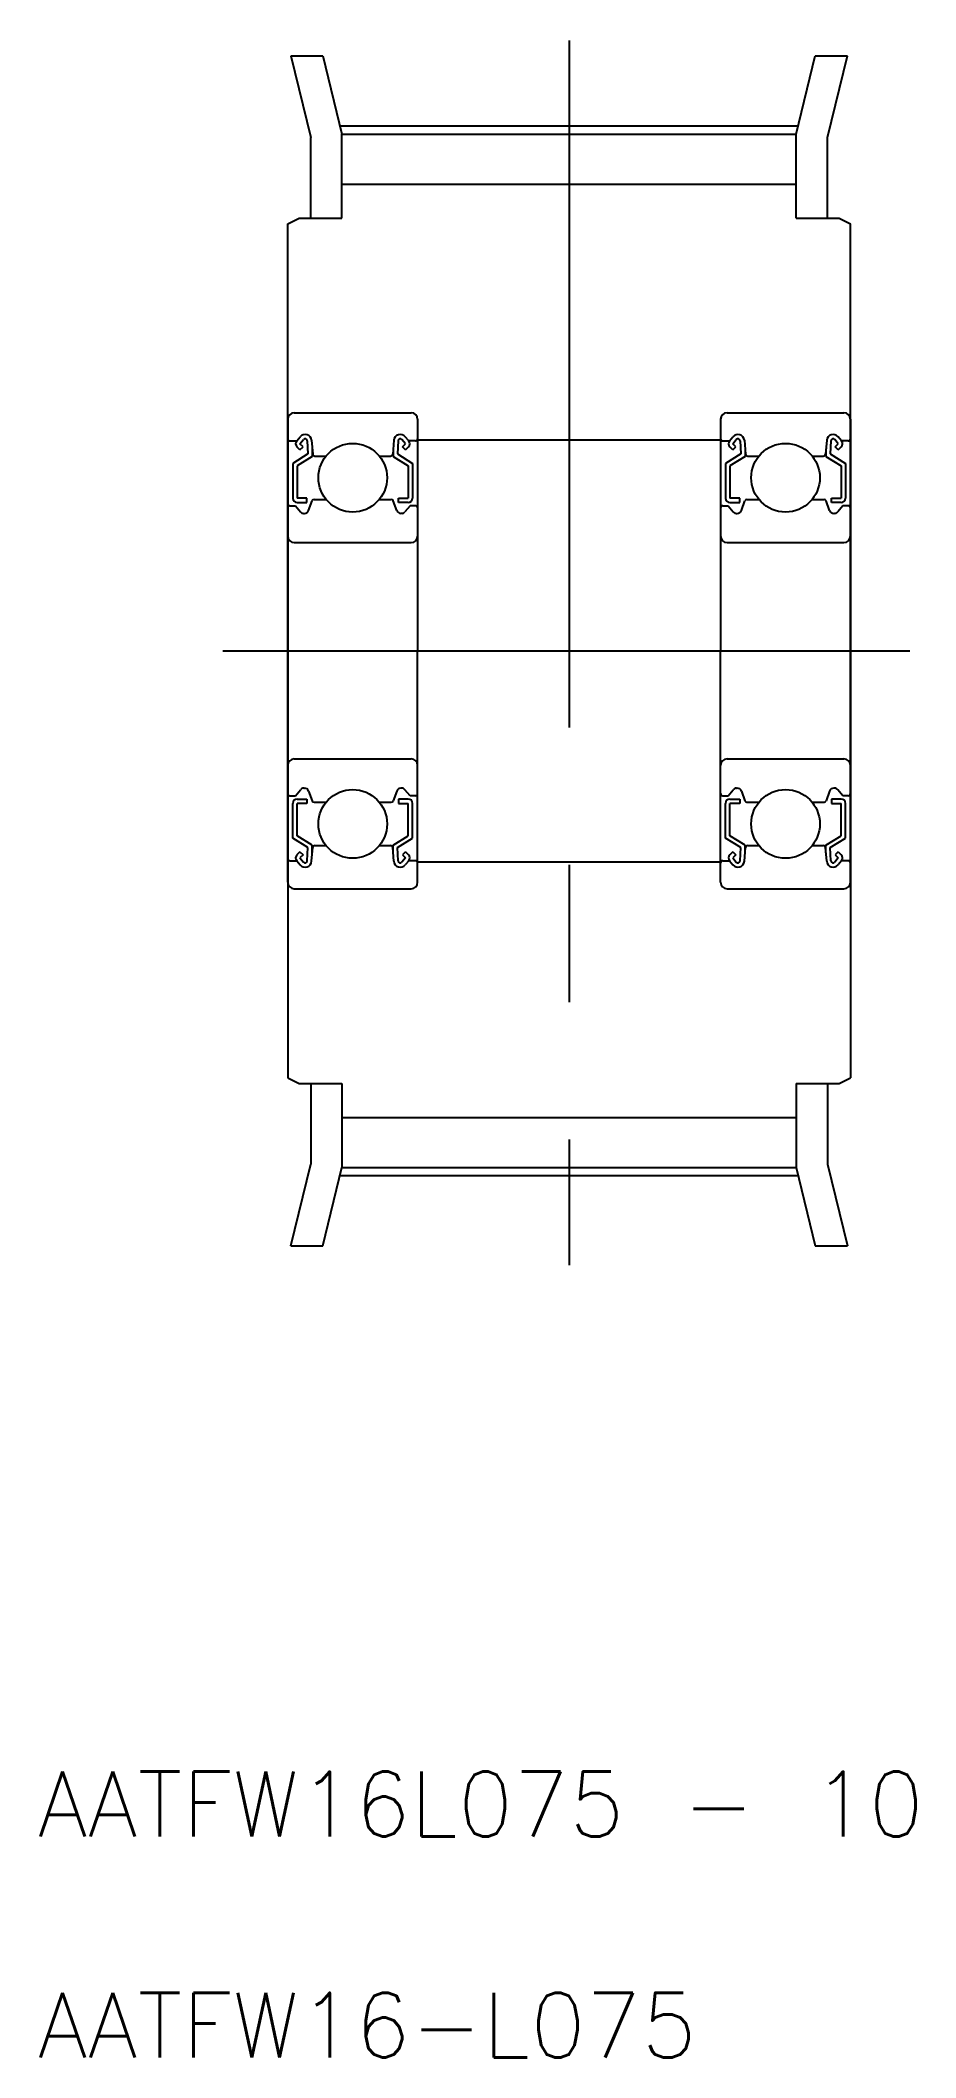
# Model space of a CAD drawing. Extents: x 22 to 62.4, y 0.3 to 93.5.
import ezdxf
from ezdxf.enums import TextEntityAlignment as Align

# ---------------------------------------------------------------- set-up
doc = ezdxf.new("R2010")
doc.units = 0
doc.linetypes.add('CENTER', pattern=[50.8, 31.75, -6.35, 6.35, -6.35])
doc.layers.get('0').update_dxf_attribs({"linetype": 'CONTINUOUS'})
doc.layers.add('CENTER', color=1, linetype='CONTINUOUS')
doc.styles.get("Standard").update_dxf_attribs({"font": 'txt.shx', "bigfont": 'bigfont.shx'})

msp = doc.modelspace()

# ---------------------------------------------------------------- linework, layer by layer
at = {"color": 7, "linetype": 'CONTINUOUS'}
for p, q in [((33.55, 92.834), (34.475, 89.057)), ((33.55, 92.834), (35.04, 92.834)), ((35.04, 92.834), (35.915, 89.206)), ((56.915, 89.206), (57.789, 92.834)), ((57.789, 92.834), (59.28, 92.834)), ((58.355, 89.057), (59.28, 92.834)), ((34.475, 85.334), (34.475, 89.057)), ((35.914, 89.209), (56.915, 89.209)), ((35.915, 85.334), (35.915, 89.206)), ((56.915, 85.334), (56.915, 89.206)), ((58.355, 85.334), (58.355, 89.057)), ((35.915, 86.904), (56.915, 86.904)), ((33.415, 85.064), (33.935, 85.334)), ((33.415, 65.334), (33.415, 85.064)), ((33.935, 85.334), (35.915, 85.334)), ((56.915, 85.334), (58.895, 85.334)), ((58.895, 85.334), (59.415, 85.064)), ((59.415, 65.334), (59.415, 85.064)), ((33.415, 76.034), (33.415, 65.334)), ((33.715, 76.334), (39.115, 76.334)), ((39.415, 76.034), (39.415, 65.334)), ((53.415, 76.034), (53.415, 65.334)), ((53.715, 76.334), (59.115, 76.334)), ((59.415, 76.034), (59.415, 65.334)), ((33.515, 75.034), (33.825, 75.034)), ((33.825, 75.034), (33.987, 75.227)), ((33.978, 74.623), (33.837, 74.764)), ((33.978, 74.905), (34.141, 75.099)), ((34.12, 74.764), (33.978, 74.905)), ((33.978, 74.623), (34.12, 74.764)), ((34.314, 75.044), (34.347, 74.432)), ((34.513, 75.062), (34.568, 74.425)), ((34.547, 74.668), (34.547, 74.321)), ((38.317, 75.062), (38.262, 74.425)), ((38.283, 74.668), (38.283, 74.321)), ((38.516, 75.044), (38.483, 74.432)), ((38.852, 74.905), (38.689, 75.099)), ((38.71, 74.764), (38.852, 74.905)), ((38.852, 74.623), (38.71, 74.764)), ((39.005, 75.034), (38.843, 75.227)), ((38.852, 74.623), (38.993, 74.764)), ((39.315, 75.034), (39.005, 75.034)), ((39.415, 75.084), (53.415, 75.084)), ((53.515, 75.034), (53.825, 75.034)), ((53.825, 75.034), (53.987, 75.227)), ((53.978, 74.623), (53.837, 74.764)), ((53.978, 74.905), (54.141, 75.099)), ((54.12, 74.764), (53.978, 74.905)), ((53.978, 74.623), (54.12, 74.764)), ((54.314, 75.044), (54.347, 74.432)), ((54.513, 75.062), (54.568, 74.425)), ((54.547, 74.668), (54.547, 74.321)), ((58.317, 75.062), (58.262, 74.425)), ((58.283, 74.668), (58.283, 74.321)), ((58.516, 75.044), (58.483, 74.432)), ((58.852, 74.905), (58.689, 75.099)), ((58.71, 74.764), (58.852, 74.905)), ((58.852, 74.623), (58.71, 74.764)), ((59.005, 75.034), (58.843, 75.227)), ((58.852, 74.623), (58.993, 74.764)), ((59.315, 75.034), (59.005, 75.034)), ((34.347, 74.432), (33.647, 73.995)), ((33.647, 73.995), (33.647, 72.384)), ((34.547, 74.321), (33.847, 73.884)), ((33.847, 73.884), (33.847, 72.384)), ((34.668, 74.334), (35.182, 74.334)), ((37.648, 74.334), (38.162, 74.334)), ((38.283, 74.321), (38.983, 73.884)), ((38.483, 74.432), (39.183, 73.995)), ((38.983, 73.884), (38.983, 72.384)), ((39.183, 73.995), (39.183, 72.384)), ((54.347, 74.432), (53.647, 73.995)), ((53.647, 73.995), (53.647, 72.384)), ((54.547, 74.321), (53.847, 73.884)), ((53.847, 73.884), (53.847, 72.384)), ((54.668, 74.334), (55.182, 74.334)), ((57.648, 74.334), (58.162, 74.334)), ((58.283, 74.321), (58.983, 73.884)), ((58.483, 74.432), (59.183, 73.995)), ((58.983, 73.884), (58.983, 72.384)), ((59.183, 73.995), (59.183, 72.384)), ((33.515, 72.034), (33.765, 72.034)), ((33.765, 72.034), (33.999, 71.755)), ((34.297, 72.384), (33.847, 72.384)), ((33.847, 72.184), (34.297, 72.184)), ((34.297, 72.184), (34.297, 72.384)), ((34.376, 71.816), (34.54, 72.268)), ((34.634, 72.334), (35.182, 72.334)), ((37.648, 72.334), (38.196, 72.334)), ((38.454, 71.816), (38.29, 72.268)), ((38.533, 72.184), (38.533, 72.384)), ((38.533, 72.384), (38.983, 72.384)), ((38.983, 72.184), (38.533, 72.184)), ((39.065, 72.034), (38.831, 71.755)), ((39.315, 72.034), (39.065, 72.034)), ((53.515, 72.034), (53.765, 72.034)), ((53.765, 72.034), (53.999, 71.755)), ((54.297, 72.384), (53.847, 72.384)), ((53.847, 72.184), (54.297, 72.184)), ((54.297, 72.184), (54.297, 72.384)), ((54.376, 71.816), (54.54, 72.268)), ((54.634, 72.334), (55.182, 72.334)), ((57.648, 72.334), (58.196, 72.334)), ((58.454, 71.816), (58.29, 72.268)), ((58.533, 72.384), (58.983, 72.384)), ((58.533, 72.184), (58.533, 72.384)), ((58.983, 72.184), (58.533, 72.184)), ((59.065, 72.034), (58.831, 71.755)), ((59.315, 72.034), (59.065, 72.034)), ((34.152, 71.684), (34.188, 71.684)), ((38.678, 71.684), (38.642, 71.684)), ((54.152, 71.684), (54.188, 71.684)), ((58.678, 71.684), (58.642, 71.684)), ((33.715, 70.334), (39.115, 70.334)), ((53.715, 70.334), (59.115, 70.334)), ((33.415, 65.334), (33.415, 45.604)), ((33.415, 54.634), (33.415, 65.334)), ((39.415, 54.634), (39.415, 65.334)), ((53.415, 54.634), (53.415, 65.334)), ((59.415, 65.334), (59.415, 45.604)), ((59.415, 54.634), (59.415, 65.334)), ((33.715, 60.334), (39.115, 60.334)), ((53.715, 60.334), (59.115, 60.334)), ((33.765, 58.634), (33.999, 58.913)), ((34.152, 58.984), (34.188, 58.984)), ((34.376, 58.852), (34.54, 58.4)), ((38.454, 58.852), (38.29, 58.4)), ((38.678, 58.984), (38.642, 58.984)), ((39.065, 58.634), (38.831, 58.913)), ((53.765, 58.634), (53.999, 58.913)), ((54.152, 58.984), (54.188, 58.984)), ((54.376, 58.852), (54.54, 58.4)), ((58.454, 58.852), (58.29, 58.4)), ((58.678, 58.984), (58.642, 58.984)), ((59.065, 58.634), (58.831, 58.913)), ((33.515, 58.634), (33.765, 58.634)), ((33.647, 56.673), (33.647, 58.284)), ((33.847, 58.484), (34.297, 58.484)), ((33.847, 56.784), (33.847, 58.284)), ((34.297, 58.284), (33.847, 58.284)), ((34.297, 58.484), (34.297, 58.284)), ((34.634, 58.334), (35.182, 58.334)), ((37.648, 58.334), (38.196, 58.334)), ((38.983, 58.484), (38.533, 58.484)), ((38.533, 58.484), (38.533, 58.284)), ((38.533, 58.284), (38.983, 58.284)), ((38.983, 56.784), (38.983, 58.284)), ((39.315, 58.634), (39.065, 58.634)), ((39.183, 56.673), (39.183, 58.284)), ((53.515, 58.634), (53.765, 58.634)), ((53.647, 56.673), (53.647, 58.284)), ((53.847, 58.484), (54.297, 58.484)), ((54.297, 58.284), (53.847, 58.284)), ((53.847, 56.784), (53.847, 58.284)), ((54.297, 58.484), (54.297, 58.284)), ((54.634, 58.334), (55.182, 58.334)), ((57.648, 58.334), (58.196, 58.334)), ((58.533, 58.484), (58.533, 58.284)), ((58.983, 58.484), (58.533, 58.484)), ((58.533, 58.284), (58.983, 58.284)), ((58.983, 56.784), (58.983, 58.284)), ((59.315, 58.634), (59.065, 58.634)), ((59.183, 56.673), (59.183, 58.284)), ((34.347, 56.236), (33.647, 56.673)), ((33.978, 56.045), (33.837, 55.904)), ((34.547, 56.347), (33.847, 56.784)), ((33.978, 56.045), (34.12, 55.904)), ((34.314, 55.624), (34.347, 56.236)), ((34.513, 55.606), (34.568, 56.243)), ((34.547, 56), (34.547, 56.347)), ((34.668, 56.334), (35.182, 56.334)), ((37.648, 56.334), (38.162, 56.334)), ((38.317, 55.606), (38.262, 56.243)), ((38.283, 56.347), (38.983, 56.784)), ((38.283, 56), (38.283, 56.347)), ((38.483, 56.236), (39.183, 56.673)), ((38.516, 55.624), (38.483, 56.236)), ((38.852, 56.045), (38.71, 55.904)), ((38.852, 56.045), (38.993, 55.904)), ((54.347, 56.236), (53.647, 56.673)), ((53.978, 56.045), (53.837, 55.904)), ((54.547, 56.347), (53.847, 56.784)), ((53.978, 56.045), (54.12, 55.904)), ((54.314, 55.624), (54.347, 56.236)), ((54.513, 55.606), (54.568, 56.243)), ((54.547, 56), (54.547, 56.347)), ((54.668, 56.334), (55.182, 56.334)), ((57.648, 56.334), (58.162, 56.334)), ((58.317, 55.606), (58.262, 56.243)), ((58.283, 56.347), (58.983, 56.784)), ((58.283, 56), (58.283, 56.347)), ((58.483, 56.236), (59.183, 56.673)), ((58.516, 55.624), (58.483, 56.236)), ((58.852, 56.045), (58.71, 55.904)), ((58.852, 56.045), (58.993, 55.904)), ((33.515, 55.634), (33.825, 55.634)), ((33.825, 55.634), (33.987, 55.441)), ((34.12, 55.904), (33.978, 55.763)), ((33.978, 55.763), (34.141, 55.569)), ((38.852, 55.763), (38.689, 55.569)), ((38.71, 55.904), (38.852, 55.763)), ((39.005, 55.634), (38.843, 55.441)), ((39.315, 55.634), (39.005, 55.634)), ((39.415, 55.584), (53.415, 55.584)), ((53.515, 55.634), (53.825, 55.634)), ((53.825, 55.634), (53.987, 55.441)), ((54.12, 55.904), (53.978, 55.763)), ((53.978, 55.763), (54.141, 55.569)), ((58.852, 55.763), (58.689, 55.569)), ((58.71, 55.904), (58.852, 55.763)), ((59.005, 55.634), (58.843, 55.441)), ((59.315, 55.634), (59.005, 55.634)), ((33.715, 54.334), (39.115, 54.334)), ((53.715, 54.334), (59.115, 54.334)), ((33.415, 45.604), (33.935, 45.334)), ((33.935, 45.334), (35.915, 45.334)), ((34.475, 45.334), (34.475, 41.611)), ((35.915, 45.334), (35.915, 41.461)), ((56.915, 45.334), (58.895, 45.334)), ((56.915, 45.334), (56.915, 41.461)), ((58.355, 45.334), (58.355, 41.611)), ((58.895, 45.334), (59.415, 45.604)), ((35.915, 43.763), (56.915, 43.763)), ((33.55, 37.834), (34.475, 41.611)), ((35.04, 37.834), (35.915, 41.461)), ((35.914, 41.459), (56.915, 41.459)), ((56.915, 41.461), (57.789, 37.834)), ((58.355, 41.611), (59.28, 37.834)), ((33.55, 37.834), (35.04, 37.834)), ((57.789, 37.834), (59.28, 37.834))]:
    msp.add_line(p, q, dxfattribs=at)
for centre in [(36.415, 73.334), (56.415, 73.334), (36.415, 57.334), (56.415, 57.334)]:
    msp.add_circle(centre, 1.587, dxfattribs=at)
for centre, radius, start, end in [((33.715, 76.034), 0.3, 90, 180), ((39.115, 76.034), 0.3, 0, 90), ((53.715, 76.034), 0.3, 90, 180), ((59.115, 76.034), 0.3, 0, 90), ((33.515, 75.134), 0.1, 180.00005, 270.00003), ((33.978, 74.905), 0.2, 139.86482, 225.00006), ((34.216, 75.036), 0.298, 5.00049, 140.17136), ((34.216, 75.036), 0.0983, 4.66455, 139.97394), ((38.614, 75.036), 0.298, 39.82861, 174.99974), ((38.614, 75.036), 0.0983, 40.02637, 175.33574), ((38.852, 74.905), 0.2, 314.99673, 40.13525), ((39.315, 75.134), 0.1, 269.99948, 359.99126), ((53.515, 75.134), 0.1, 180.00005, 270.00003), ((53.978, 74.905), 0.2, 139.86482, 225.00006), ((54.216, 75.036), 0.298, 5.00049, 140.17136), ((54.216, 75.036), 0.0983, 4.66455, 139.97394), ((58.614, 75.036), 0.298, 39.82861, 174.99974), ((58.614, 75.036), 0.0983, 40.02637, 175.33574), ((58.852, 74.905), 0.2, 314.99673, 40.13525), ((59.315, 75.134), 0.1, 269.99948, 359.99126), ((34.668, 74.434), 0.1, 185.14438, 270.00003), ((38.162, 74.434), 0.1, 269.99948, 354.85568), ((54.668, 74.434), 0.1, 185.14438, 270.00003), ((58.162, 74.434), 0.1, 269.99948, 354.85568), ((33.515, 71.934), 0.1, 89.99951, 180.00005), ((33.847, 72.384), 0.2, 180.00005, 270.00003), ((34.188, 71.884), 0.2, 270.00003, 340.11166), ((34.634, 72.234), 0.1, 89.99951, 160.11572), ((38.196, 72.234), 0.1, 19.88452, 90.00024), ((38.642, 71.884), 0.2, 199.88831, 269.99976), ((38.983, 72.384), 0.2, 269.99976, 359.99563), ((39.315, 71.934), 0.1, 359.99126, 90.00024), ((53.515, 71.934), 0.1, 89.99951, 180.00005), ((53.847, 72.384), 0.2, 180.00005, 270.00003), ((54.188, 71.884), 0.2, 270.00003, 340.11166), ((54.634, 72.234), 0.1, 89.99951, 160.11572), ((58.196, 72.234), 0.1, 19.88452, 90.00024), ((58.642, 71.884), 0.2, 199.88831, 269.99976), ((58.983, 72.384), 0.2, 269.99976, 359.99563), ((59.315, 71.934), 0.1, 359.99126, 90.00024), ((34.152, 71.884), 0.2, 220.13838, 270.00003), ((38.678, 71.884), 0.2, 269.99976, 319.86147), ((54.152, 71.884), 0.2, 220.13838, 270.00003), ((58.678, 71.884), 0.2, 269.99976, 319.86147), ((33.715, 70.634), 0.3, 180, 270), ((39.115, 70.634), 0.3, 270, 0), ((53.715, 70.634), 0.3, 180, 270), ((59.115, 70.634), 0.3, 270, 0), ((33.715, 60.034), 0.3, 90, 180), ((39.115, 60.034), 0.3, 0, 90), ((53.715, 60.034), 0.3, 90, 180), ((59.115, 60.034), 0.3, 0, 90), ((34.152, 58.784), 0.2, 89.99997, 139.86162), ((34.188, 58.784), 0.2, 19.88834, 89.99997), ((38.642, 58.784), 0.2, 90.00024, 160.11169), ((38.678, 58.784), 0.2, 40.13853, 90.00024), ((54.152, 58.784), 0.2, 89.99997, 139.86162), ((54.188, 58.784), 0.2, 19.88834, 89.99997), ((58.642, 58.784), 0.2, 90.00024, 160.11169), ((58.678, 58.784), 0.2, 40.13853, 90.00024), ((33.515, 58.734), 0.1, 179.99995, 270.00049), ((33.847, 58.284), 0.2, 89.99997, 179.99995), ((34.634, 58.434), 0.1, 199.88428, 270.00049), ((38.196, 58.434), 0.1, 269.99976, 340.11548), ((38.983, 58.284), 0.2, 0.00437, 90.00024), ((39.315, 58.734), 0.1, 269.99976, 0.00874), ((53.515, 58.734), 0.1, 179.99995, 270.00049), ((53.847, 58.284), 0.2, 89.99997, 179.99995), ((54.634, 58.434), 0.1, 199.88428, 270.00049), ((58.196, 58.434), 0.1, 269.99976, 340.11548), ((58.983, 58.284), 0.2, 0.00437, 90.00024), ((59.315, 58.734), 0.1, 269.99976, 0.00874), ((34.668, 56.234), 0.1, 89.99997, 174.85562), ((38.162, 56.234), 0.1, 5.14432, 90.00052), ((54.668, 56.234), 0.1, 89.99997, 174.85562), ((58.162, 56.234), 0.1, 5.14432, 90.00052), ((33.515, 55.534), 0.1, 89.99997, 179.99995), ((33.978, 55.763), 0.2, 134.99994, 220.13518), ((34.216, 55.632), 0.298, 219.82864, 354.99951), ((34.216, 55.632), 0.0983, 220.02606, 355.33545), ((38.614, 55.632), 0.298, 185.00026, 320.17139), ((38.614, 55.632), 0.0983, 184.66426, 319.97363), ((38.852, 55.763), 0.2, 319.86475, 45.00327), ((39.315, 55.534), 0.1, 0.00874, 90.00052), ((53.515, 55.534), 0.1, 89.99997, 179.99995), ((53.978, 55.763), 0.2, 134.99994, 220.13518), ((54.216, 55.632), 0.298, 219.82864, 354.99951), ((54.216, 55.632), 0.0983, 220.02606, 355.33545), ((58.614, 55.632), 0.298, 185.00026, 320.17139), ((58.614, 55.632), 0.0983, 184.66426, 319.97363), ((58.852, 55.763), 0.2, 319.86475, 45.00327), ((59.315, 55.534), 0.1, 0.00874, 90.00052), ((33.715, 54.634), 0.3, 180, 270), ((39.115, 54.634), 0.3, 270, 0), ((53.715, 54.634), 0.3, 180, 270), ((59.115, 54.634), 0.3, 270, 0)]:
    msp.add_arc(centre, radius, start, end, dxfattribs=at)
at = {"layer": 'CENTER', "color": 1, "linetype": 'CENTER'}
for p, q in [((46.415, 93.547), (46.415, 36.943)), ((35.823, 89.589), (57.007, 89.589)), ((30.415, 65.334), (62.415, 65.334)), ((35.823, 41.079), (57.007, 41.079))]:
    msp.add_line(p, q, dxfattribs=at)

# ---------------------------------------------------------------- texts
at = {"color": 7, "linetype": 'CONTINUOUS'}
for s, p in [('AATFW16L075 - 10', (21.852, 9.634)), ('AATFW16-L075', (21.852, -0.586))]:
    msp.add_text(s, height=3, dxfattribs=at).set_placement(p, align=Align.BOTTOM_LEFT)

doc.saveas('drawing.dxf')
